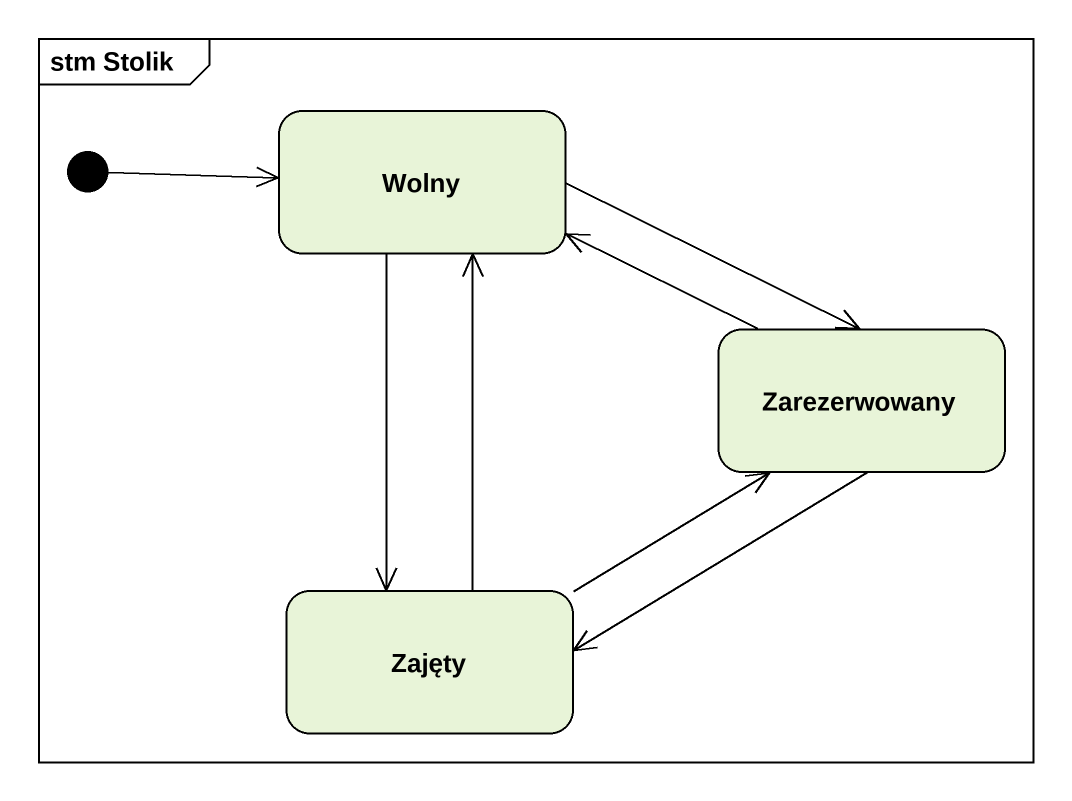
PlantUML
@startuml
mainframe stm Stolik
hide empty description
state Wolny
state Zarezerwowany
state Zajęty
[*] -right-> Wolny
Wolny -right-> Zarezerwowany
Wolny --> Zajęty
Zarezerwowany -left-> Wolny
Zarezerwowany --> Zajęty
Zajęty -up-> Wolny
Zajęty -up-> Zarezerwowany
@enduml
